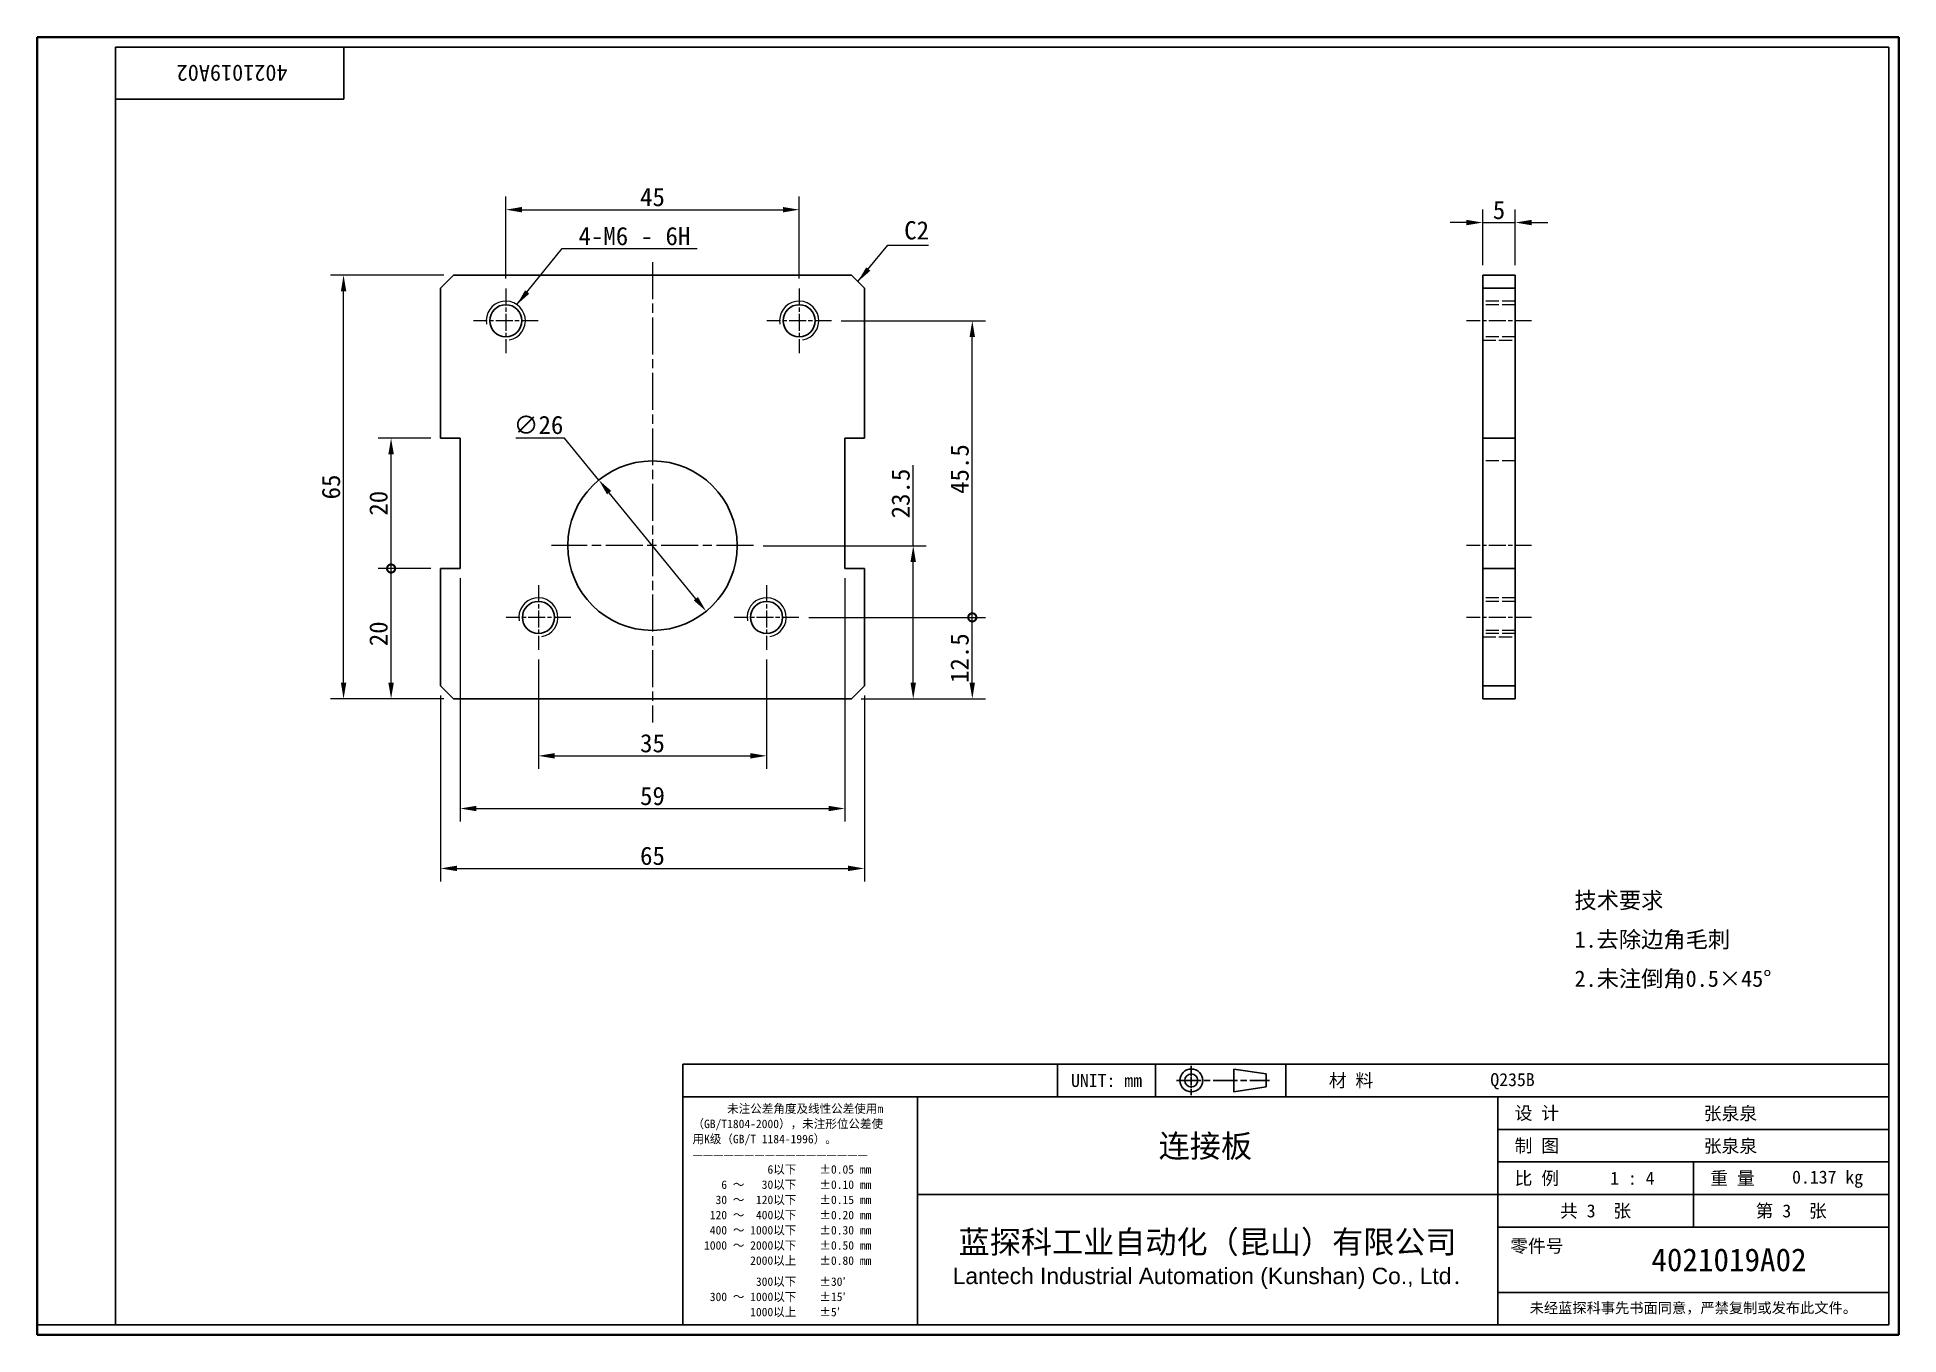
# Model space of a CAD drawing. Header units: millimetres. Extents: x 6 to 292, y 5 to 205.
import ezdxf
from ezdxf.enums import TextEntityAlignment as Align

# ---------------------------------------------------------------- set-up
doc = ezdxf.new("R2010")
doc.units = ezdxf.units.MM
doc.linetypes.add('CHAIN', pattern=[0.3543, 0.2362, -0.0295, 0.0591, -0.0295])
doc.linetypes.add('DASHED', pattern=[0.2067, 0.1654, -0.0413])
for name, color, linetype, lineweight in [('1', 7, 'Continuous', 18), ('可见 (ISO)', 7, 'Continuous', 25), ('可见窄的 (ISO)', 7, 'Continuous', 18), ('图框 (ISO)', 7, 'Continuous', 35), ('标题 (ISO)', 7, 'Continuous', 25)]:
    doc.layers.add(name, color=color, linetype=linetype, lineweight=lineweight)
for name, color, linetype, lineweight, true_color in [('中心标记 (ISO)', 1, 'CHAIN', 18, 0xff0000), ('中心线 (ISO)', 1, 'CHAIN', 18, 0xff0000), ('尺寸 (ISO)', 7, 'Continuous', 18, 0x008000), ('符号 (ISO)', 7, 'Continuous', 18, 0x008000), ('隐藏 (ISO)', 5, 'DASHED', 18, 0x0000ff)]:
    doc.layers.add(name, color=color, linetype=linetype, lineweight=lineweight, true_color=true_color)
doc.styles.add('文本样式164', font='SimSun.ttf')
doc.styles.add('文本样式165', font='SimSun.ttf')
doc.styles.add('文本样式74', font='SimSun.ttf')
doc.styles.add('最新国标', font='simfang.ttf')
doc.styles.add('注释文本 (ISO)', font='simfang.ttf')
doc.dimstyles.new('默认 (GB)', dxfattribs={"dimtxt": 2.8, "dimasz": 2.5, "dimexe": 2, "dimexo": 1.5, "dimgap": 0.5, "dimtad": 1, "dimtoh": 1, "dimdsep": 46, "dimtxsty": '最新国标', "dimcen": 0.09, "dimdle": 10, "dimclrd": 256, "dimclre": 256, "dimclrt": 256, "dimaunit": 1, "dimadec": 3, "dimazin": 2, "dimtfac": 0.535714, "dimtmove": 0, "dimatfit": 3, "dimfxl": 0, "dimtolj": 1, "dimtzin": 0, "dimlwd": -1, "dimlwe": -1, "dimarcsym": 0})
doc.dimstyles.new('默认 (GB)$7', dxfattribs={"dimtxt": 2.8, "dimasz": 2.5, "dimexe": 2, "dimexo": 1.5, "dimgap": 0.5, "dimtad": 1, "dimtoh": 1, "dimdsep": 46, "dimtxsty": '最新国标', "dimcen": 0.09, "dimdle": 10, "dimclrd": 256, "dimclre": 256, "dimclrt": 256, "dimaunit": 1, "dimadec": 3, "dimazin": 2, "dimtfac": 0.535714, "dimtmove": 0, "dimatfit": 3, "dimfxl": 0, "dimtolj": 1, "dimtzin": 0, "dimlwd": -1, "dimlwe": -1, "dimarcsym": 0})

# ---------------------------------------------------------------- blocks, each defined once
blk = doc.blocks.new('图框 最新国标')
at = {"layer": '图框 (ISO)'}
for p, q in [((6, 7), (6, 204.5)), ((6, 204.5), (291.5, 204.5)), ((291.5, 204.5), (291.5, 5.5)), ((6, 7), (6, 5.5)), ((6, 7), (6, 5.5)), ((291.5, 5.5), (6, 5.5))]:
    blk.add_line(p, q, dxfattribs=at)
at = {"layer": '图框 (ISO)', "color": 7, "linetype": 'Continuous', "lineweight": 25}
for p, q in [((18, 203), (290, 203)), ((18, 7), (18, 203)), ((18, 203), (290, 203)), ((53, 203), (53, 195)), ((290, 203), (290, 7)), ((290, 203), (290, 7)), ((53, 195), (18, 195)), ((290, 7), (6, 7)), ((290, 7), (18, 7))]:
    blk.add_line(p, q, dxfattribs=at)
at = {"layer": '图框 (ISO)', "style": '文本样式74'}
blk.add_attdef('零件代号_001', (44.39, 200.25), '', height=2.5, rotation=180, dxfattribs=at)
blk = doc.blocks.new('标题栏 最新国标')
at = {"layer": '标题 (ISO)'}
for p, q in [((381.98, -183.84), (196.98, -183.84)), ((196.98, -183.84), (196.98, -223.84)), ((254.48, -183.84), (254.48, -188.84)), ((269.48, -183.84), (269.48, -188.84)), ((281.48, -188.09), (281.48, -184.59)), ((281.48, -184.59), (286.48, -185.34)), ((286.48, -185.34), (286.48, -187.34)), ((289.48, -183.84), (289.48, -188.84)), ((381.98, -223.84), (381.98, -183.84)), ((383.48, -183.84), (383.48, -225.34)), ((286.48, -187.34), (281.48, -188.09)), ((196.98, -188.84), (381.98, -188.84)), ((232.98, -188.84), (232.98, -223.84)), ((321.98, -188.84), (321.98, -223.84)), ((321.98, -193.84), (381.98, -193.84)), ((321.98, -198.84), (381.98, -198.84)), ((351.98, -198.84), (351.98, -208.84)), ((321.98, -203.84), (232.98, -203.84)), ((321.98, -203.84), (381.98, -203.84)), ((321.98, -208.84), (381.98, -208.84)), ((321.98, -218.84), (381.98, -218.84)), ((196.98, -223.84), (381.98, -223.84)), ((383.48, -225.34), (196.98, -225.34))]:
    blk.add_line(p, q, dxfattribs=at)
at = {"layer": '标题 (ISO)', "linetype": 'CHAIN', "ltscale": 5.000333}
blk.add_line((274.98, -184.09), (274.98, -188.59), dxfattribs=at)
at = {"layer": '标题 (ISO)', "linetype": 'CHAIN', "ltscale": 15.834605}
blk.add_line((272.73, -186.34), (286.98, -186.34), dxfattribs=at)
at = {"layer": '标题 (ISO)'}
for radius in [1.75, 1]:
    blk.add_circle((274.98, -186.34), radius, dxfattribs=at)
at = {"layer": '1', "style": '文本样式164'}
for s, p in [('UNIT: mm', (261.98, -186.34)), ('材 料', (299.48, -186.34)), ('设 计', (327.98, -191.34)), ('制 图', (327.98, -196.34)), ('比 例', (327.98, -201.34)), ('重 量', (357.98, -201.34)), ('共 3  张', (336.98, -206.34)), ('第 3  张', (366.98, -206.34))]:
    blk.add_text(s, height=2, dxfattribs=at).set_placement(p, align=Align.MIDDLE_CENTER)
at = {"layer": '标题 (ISO)', "char_height": 2, "style": '注释文本 (ISO)'}
for s, insert, attachment_point, line_spacing_factor in [('{\\fSimSun|b0|i0|c134|p2;\\H0.65x;      未注公差角度及线性公差使用m\\P（GB/T1804-2000），未注形位公差使\\P用K级（GB/T 1184-1996）。\\P—————————————————\\P             6以下    ±0.05 mm\\P     6 ～   30以下    ±0.10 mm\\P    30 ～  120以下    ±0.15 mm\\P   120 ～  400以下    ±0.20 mm\\P   400 ～ 1000以下    ±0.30 mm\\P  1000 ～ 2000以下    ±0.50 mm\\P          2000以上    ±0.80 mm\\P\\H0.38462x;\\P\\H2.6x;           300以下    ±30′\\P   300 ～ 1000以下    ±15′\\P          1000以上    ±5′}', (198.48, -206.34), 4, 1.075116), ('{\\fMicrosoft YaHei|b0|i0|c134|p34;\\H1.75x;蓝探科工业自动化（昆山）有限公司\\P\\fArial|b0|i0|c0|p34;\\H0.71429x;Lantech Industrial Automation (Kunshan) Co., Ltd\\fFangSong|b0|i0|c134|p49;.\\H1.15195x; }', (277.48, -213.84), 5, 0.978695)]:
    blk.add_mtext(s, dxfattribs=dict(at, insert=insert, attachment_point=attachment_point, line_spacing_factor=line_spacing_factor))
at = {"layer": '标题 (ISO)', "attachment_point": 5, "style": '注释文本 (ISO)'}
for s, insert, char_height in [('\\fFangSong|b0|i0;零件号', (327.98, -211.84), 2), ('\\fSimSun|b0|i0;{\\H1.6000;未经蓝探科事先书面同意，严禁复制或发布此文件。}', (351.98, -221.34), 1.6)]:
    blk.add_mtext(s, dxfattribs=dict(at, insert=insert, char_height=char_height))
at = {"layer": '标题 (ISO)'}
for tag, p, height, style in [('材料_001', (320.84, -187.21), 2, '注释文本 (ISO)'), ('设计人_001', (353.58, -192.39), 2, '注释文本 (ISO)'), ('库存编号_001', (269.98, -198.14), 3.5, '文本样式165'), ('设计人_001', (353.58, -197.39), 2, '注释文本 (ISO)'), ('视图比例_001', (339.22, -202.33), 2, '注释文本 (ISO)'), ('质量\\P3;_001', (367.12, -202.16), 2, '注释文本 (ISO)'), ('零件代号_001', (345.54, -215.59), 3.5, '文本样式165')]:
    blk.add_attdef(tag, p, '', height=height, dxfattribs=dict(at, style=style))
blk = doc.blocks.new('*D5')
at = {"layer": 'Defpoints', "color": 0, "transparency": 16777216}
for p in [(82.86, 110.56), (117.86, 110.56), (117.86, 94.29)]:
    blk.add_point(p, dxfattribs=at)
at = {"layer": '尺寸 (ISO)', "color": 116, "true_color": 0x00803f, "transparency": 16777216}
for p, q in [((82.86, 109.06), (82.86, 92.29)), ((117.86, 109.06), (117.86, 92.29)), ((85.36, 94.29), (115.36, 94.29))]:
    blk.add_line(p, q, dxfattribs=at)
for points in [[(85.36, 94.71), (85.36, 93.87), (82.86, 94.29)], [(115.36, 94.71), (115.36, 93.87), (117.86, 94.29)]]:
    blk.add_solid(points, dxfattribs=at)
at = {"layer": '尺寸 (ISO)', "transparency": 16777216, "insert": (100.36, 96.21), "char_height": 2.8, "attachment_point": 5, "style": '最新国标'}
blk.add_mtext('\\A1;35', dxfattribs=at)
blk = doc.blocks.new('*D6')
at = {"layer": 'Defpoints', "color": 0, "transparency": 16777216}
for p in [(70.86, 123.02), (129.86, 123.02), (129.86, 86.21)]:
    blk.add_point(p, dxfattribs=at)
at = {"layer": '尺寸 (ISO)', "color": 116, "true_color": 0x00803f, "transparency": 16777216}
for p, q in [((70.86, 121.52), (70.86, 84.21)), ((129.86, 121.52), (129.86, 84.21)), ((73.36, 86.21), (127.36, 86.21))]:
    blk.add_line(p, q, dxfattribs=at)
for points in [[(73.36, 86.62), (73.36, 85.79), (70.86, 86.21)], [(127.36, 86.62), (127.36, 85.79), (129.86, 86.21)]]:
    blk.add_solid(points, dxfattribs=at)
at = {"layer": '尺寸 (ISO)', "transparency": 16777216, "insert": (100.36, 88.12), "char_height": 2.8, "attachment_point": 5, "style": '最新国标'}
blk.add_mtext('\\A1;59', dxfattribs=at)
blk = doc.blocks.new('*D7')
at = {"layer": 'Defpoints', "color": 0, "transparency": 16777216}
for p in [(67.86, 105.02), (132.86, 105.02), (132.86, 77.02)]:
    blk.add_point(p, dxfattribs=at)
at = {"layer": '尺寸 (ISO)', "color": 116, "true_color": 0x00803f, "transparency": 16777216}
for p, q in [((67.86, 103.52), (67.86, 75.02)), ((132.86, 103.52), (132.86, 75.02)), ((70.36, 77.02), (130.36, 77.02))]:
    blk.add_line(p, q, dxfattribs=at)
for points in [[(70.36, 77.44), (70.36, 76.61), (67.86, 77.02)], [(130.36, 77.44), (130.36, 76.61), (132.86, 77.02)]]:
    blk.add_solid(points, dxfattribs=at)
at = {"layer": '尺寸 (ISO)', "transparency": 16777216, "insert": (100.36, 78.94), "char_height": 2.8, "attachment_point": 5, "style": '最新国标'}
blk.add_mtext('\\A1;65', dxfattribs=at)
blk = doc.blocks.new('_DotSmall')
at = {"color": 0, "linetype": 'ByBlock', "const_width": 0.5}
blk.add_lwpolyline([(-0.0625, 0, 1), (0.0625, 0, 1)], format="xyb", close=True, dxfattribs=at)
blk = doc.blocks.new('*D8')
at = {"layer": 'Defpoints', "color": 0, "transparency": 16777216}
for p in [(60.27, 123.02), (67.86, 123.02), (69.86, 103.02)]:
    blk.add_point(p, dxfattribs=at)
at = {"layer": '尺寸 (ISO)', "color": 116, "true_color": 0x00803f, "transparency": 16777216}
for p, q in [((66.36, 123.02), (58.27, 123.02)), ((60.27, 105.52), (60.27, 123.02)), ((68.36, 103.02), (58.27, 103.02))]:
    blk.add_line(p, q, dxfattribs=at)
blk.add_solid([(59.85, 105.52), (60.69, 105.52), (60.27, 103.02)], dxfattribs=at)
at = {"layer": '尺寸 (ISO)', "color": 116, "true_color": 0x00803f, "transparency": 16777216, "xscale": 2.5, "yscale": 2.5, "zscale": 2.5, "rotation": 90}
blk.add_blockref('_DotSmall', (60.27, 123.02), dxfattribs=at)
at = {"layer": '尺寸 (ISO)', "transparency": 16777216, "insert": (58.35, 113.01), "char_height": 2.8, "attachment_point": 5, "rotation": 90, "style": '最新国标'}
blk.add_mtext('\\A1;20', dxfattribs=at)
blk = doc.blocks.new('*D10')
at = {"layer": 'Defpoints', "color": 0, "transparency": 16777216}
for p in [(60.27, 143.02), (67.86, 143.02), (67.86, 123.02)]:
    blk.add_point(p, dxfattribs=at)
at = {"layer": '尺寸 (ISO)', "color": 116, "true_color": 0x00803f, "transparency": 16777216}
for p, q in [((66.36, 143.02), (58.27, 143.02)), ((60.27, 123.02), (60.27, 140.52)), ((66.36, 123.02), (58.27, 123.02))]:
    blk.add_line(p, q, dxfattribs=at)
blk.add_solid([(59.85, 140.52), (60.69, 140.52), (60.27, 143.02)], dxfattribs=at)
at = {"layer": '尺寸 (ISO)', "color": 116, "true_color": 0x00803f, "transparency": 16777216, "xscale": 2.5, "yscale": 2.5, "zscale": 2.5, "rotation": 270}
blk.add_blockref('_DotSmall', (60.27, 123.02), dxfattribs=at)
at = {"layer": '尺寸 (ISO)', "transparency": 16777216, "insert": (58.35, 133.03), "char_height": 2.8, "attachment_point": 5, "rotation": 90, "style": '最新国标'}
blk.add_mtext('\\A1;20', dxfattribs=at)
blk = doc.blocks.new('*D11')
at = {"layer": 'Defpoints', "color": 0, "transparency": 16777216}
for p in [(122.82, 115.52), (149.41, 115.52), (130.86, 103.02)]:
    blk.add_point(p, dxfattribs=at)
at = {"layer": '尺寸 (ISO)', "color": 116, "true_color": 0x00803f, "transparency": 16777216}
for p, q in [((124.32, 115.52), (151.41, 115.52)), ((149.41, 105.52), (149.41, 115.52)), ((132.36, 103.02), (151.41, 103.02))]:
    blk.add_line(p, q, dxfattribs=at)
blk.add_solid([(148.99, 105.52), (149.82, 105.52), (149.41, 103.02)], dxfattribs=at)
at = {"layer": '尺寸 (ISO)', "color": 116, "true_color": 0x00803f, "transparency": 16777216, "xscale": 2.5, "yscale": 2.5, "zscale": 2.5, "rotation": 90}
blk.add_blockref('_DotSmall', (149.41, 115.52), dxfattribs=at)
at = {"layer": '尺寸 (ISO)', "transparency": 16777216, "insert": (147.48, 109.27), "char_height": 2.8, "attachment_point": 5, "rotation": 90, "style": '最新国标'}
blk.add_mtext('\\A1;12.5', dxfattribs=at)
blk = doc.blocks.new('*D12')
at = {"layer": 'Defpoints', "color": 0, "transparency": 16777216}
for p in [(127.82, 161.02), (149.41, 161.02), (122.82, 115.52)]:
    blk.add_point(p, dxfattribs=at)
at = {"layer": '尺寸 (ISO)', "color": 116, "true_color": 0x00803f, "transparency": 16777216}
for p, q in [((129.32, 161.02), (151.41, 161.02)), ((149.41, 115.52), (149.41, 158.52)), ((124.32, 115.52), (151.41, 115.52))]:
    blk.add_line(p, q, dxfattribs=at)
blk.add_solid([(148.99, 158.52), (149.82, 158.52), (149.41, 161.02)], dxfattribs=at)
at = {"layer": '尺寸 (ISO)', "color": 116, "true_color": 0x00803f, "transparency": 16777216, "xscale": 2.5, "yscale": 2.5, "zscale": 2.5, "rotation": 270}
blk.add_blockref('_DotSmall', (149.41, 115.52), dxfattribs=at)
at = {"layer": '尺寸 (ISO)', "transparency": 16777216, "insert": (147.48, 138.27), "char_height": 2.8, "attachment_point": 5, "rotation": 90, "style": '最新国标'}
blk.add_mtext('\\A1;45.5', dxfattribs=at)
blk = doc.blocks.new('*D13')
at = {"layer": 'Defpoints', "color": 0, "transparency": 16777216}
for p in [(115.86, 126.52), (140.35, 126.52), (130.86, 103.02)]:
    blk.add_point(p, dxfattribs=at)
at = {"layer": '尺寸 (ISO)', "color": 116, "true_color": 0x00803f, "transparency": 16777216}
for p, q in [((140.35, 126.52), (140.35, 138.88)), ((117.36, 126.52), (142.35, 126.52)), ((140.35, 105.52), (140.35, 124.02)), ((132.36, 103.02), (142.35, 103.02))]:
    blk.add_line(p, q, dxfattribs=at)
for points in [[(139.93, 124.02), (140.77, 124.02), (140.35, 126.52)], [(139.93, 105.52), (140.77, 105.52), (140.35, 103.02)]]:
    blk.add_solid(points, dxfattribs=at)
at = {"layer": '尺寸 (ISO)', "transparency": 16777216, "insert": (138.43, 134.52), "char_height": 2.8, "attachment_point": 5, "rotation": 90, "style": '最新国标'}
blk.add_mtext('\\A1;23.5', dxfattribs=at)
blk = doc.blocks.new('*D14')
at = {"layer": 'Defpoints', "color": 0, "transparency": 16777216}
for p in [(52.98, 168.02), (69.86, 168.02), (69.86, 103.02)]:
    blk.add_point(p, dxfattribs=at)
at = {"layer": '尺寸 (ISO)', "color": 116, "true_color": 0x00803f, "transparency": 16777216}
for p, q in [((68.36, 168.02), (50.98, 168.02)), ((52.98, 105.52), (52.98, 165.52)), ((68.36, 103.02), (50.98, 103.02))]:
    blk.add_line(p, q, dxfattribs=at)
for points in [[(52.57, 165.52), (53.4, 165.52), (52.98, 168.02)], [(52.57, 105.52), (53.4, 105.52), (52.98, 103.02)]]:
    blk.add_solid(points, dxfattribs=at)
at = {"layer": '尺寸 (ISO)', "transparency": 16777216, "insert": (51.07, 135.52), "char_height": 2.8, "attachment_point": 5, "rotation": 90, "style": '最新国标'}
blk.add_mtext('\\A1;65', dxfattribs=at)
blk = doc.blocks.new('*D15')
at = {"layer": 'Defpoints', "color": 0, "transparency": 16777216}
for p in [(92.13, 136.59), (108.59, 116.46)]:
    blk.add_point(p, dxfattribs=at)
at = {"layer": '尺寸 (ISO)', "color": 116, "true_color": 0x00803f, "transparency": 16777216}
for p, q in [((86.87, 143.02), (79.39, 143.02)), ((92.13, 136.59), (86.87, 143.02)), ((107.01, 118.39), (93.72, 134.65))]:
    blk.add_line(p, q, dxfattribs=at)
for points in [[(94.04, 134.92), (93.39, 134.39), (92.13, 136.59)], [(107.33, 118.66), (106.69, 118.13), (108.59, 116.46)]]:
    blk.add_solid(points, dxfattribs=at)
at = {"layer": '尺寸 (ISO)', "transparency": 16777216, "insert": (82.88, 145.02), "char_height": 2.8, "attachment_point": 5, "style": '最新国标'}
blk.add_mtext('\\A1;∅26', dxfattribs=at)
blk = doc.blocks.new('*D16')
at = {"layer": 'Defpoints', "color": 0, "transparency": 16777216}
for p in [(232.69, 176.08), (227.69, 168.02), (232.69, 168.02)]:
    blk.add_point(p, dxfattribs=at)
at = {"layer": '尺寸 (ISO)', "color": 116, "true_color": 0x00803f, "transparency": 16777216}
for p, q in [((227.69, 169.52), (227.69, 178.08)), ((232.69, 169.52), (232.69, 178.08)), ((225.19, 176.08), (222.69, 176.08)), ((227.69, 176.08), (232.69, 176.08)), ((235.19, 176.08), (237.69, 176.08))]:
    blk.add_line(p, q, dxfattribs=at)
for points in [[(225.19, 176.49), (225.19, 175.66), (227.69, 176.08)], [(235.19, 176.49), (235.19, 175.66), (232.69, 176.08)]]:
    blk.add_solid(points, dxfattribs=at)
at = {"layer": '尺寸 (ISO)', "transparency": 16777216, "insert": (230.19, 177.99), "char_height": 2.8, "attachment_point": 5, "style": '最新国标'}
blk.add_mtext('\\A1;5', dxfattribs=at)
blk = doc.blocks.new('*D17')
at = {"layer": 'Defpoints', "color": 0, "transparency": 16777216}
for p in [(122.86, 178.05), (77.86, 165.98), (122.86, 165.98)]:
    blk.add_point(p, dxfattribs=at)
at = {"layer": '尺寸 (ISO)', "color": 116, "true_color": 0x00803f, "transparency": 16777216}
for p, q in [((77.86, 167.48), (77.86, 180.05)), ((122.86, 167.48), (122.86, 180.05)), ((80.36, 178.05), (120.36, 178.05))]:
    blk.add_line(p, q, dxfattribs=at)
for points in [[(80.36, 178.47), (80.36, 177.63), (77.86, 178.05)], [(120.36, 178.47), (120.36, 177.63), (122.86, 178.05)]]:
    blk.add_solid(points, dxfattribs=at)
at = {"layer": '尺寸 (ISO)', "transparency": 16777216, "insert": (100.36, 179.97), "char_height": 2.8, "attachment_point": 5, "style": '最新国标'}
blk.add_mtext('\\A1;45', dxfattribs=at)

msp = doc.modelspace()

# ---------------------------------------------------------------- linework, layer by layer
at = {"layer": '中心标记 (ISO)', "ltscale": 23.990969}
for p, q in [((100.362, 170.013), (100.362, 99.42)), ((115.862, 126.523), (84.862, 126.523))]:
    msp.add_line(p, q, dxfattribs=at)
at = {"layer": '中心标记 (ISO)', "ltscale": 11.019744}
for p, q in [((77.862, 165.981), (77.862, 156.064)), ((122.862, 165.981), (122.862, 156.064)), ((82.821, 161.023), (72.904, 161.023)), ((127.821, 161.023), (117.904, 161.023)), ((82.862, 120.481), (82.862, 110.564)), ((117.862, 120.481), (117.862, 110.564)), ((87.821, 115.523), (77.904, 115.523)), ((122.821, 115.523), (112.904, 115.523))]:
    msp.add_line(p, q, dxfattribs=at)
at = {"layer": '中心线 (ISO)', "ltscale": 11.111974}
for p, q in [((235.186, 161.023), (225.186, 161.023)), ((235.186, 126.523), (225.186, 126.523)), ((235.186, 115.523), (225.186, 115.523))]:
    msp.add_line(p, q, dxfattribs=at)
at = {"layer": '可见 (ISO)'}
for p, q in [((67.862, 166.023), (69.862, 168.023)), ((67.862, 166.023), (67.862, 143.023)), ((130.862, 168.023), (69.862, 168.023)), ((130.862, 168.023), (132.862, 166.023)), ((132.862, 143.023), (132.862, 166.023)), ((232.686, 168.023), (227.686, 168.023)), ((227.686, 168.023), (227.686, 166.023)), ((227.686, 166.023), (232.686, 166.023)), ((227.686, 143.023), (227.686, 166.023)), ((232.686, 166.023), (232.686, 168.023)), ((232.686, 166.023), (232.686, 143.023)), ((67.862, 143.023), (70.862, 143.023)), ((70.862, 143.023), (70.862, 123.023)), ((129.862, 123.023), (129.862, 143.023)), ((129.862, 143.023), (132.862, 143.023)), ((227.686, 123.023), (227.686, 143.023)), ((227.686, 143.023), (232.686, 143.023)), ((232.686, 143.023), (232.686, 123.023)), ((67.862, 123.023), (67.862, 105.023)), ((70.862, 123.023), (67.862, 123.023)), ((132.862, 123.023), (129.862, 123.023)), ((132.862, 105.023), (132.862, 123.023)), ((227.686, 105.023), (227.686, 123.023)), ((232.686, 123.023), (227.686, 123.023)), ((232.686, 123.023), (232.686, 105.023)), ((69.862, 103.023), (67.862, 105.023)), ((69.862, 103.023), (130.862, 103.023)), ((132.862, 105.023), (130.862, 103.023)), ((232.686, 105.023), (227.686, 105.023)), ((227.686, 105.023), (227.686, 103.023)), ((227.686, 103.023), (232.686, 103.023)), ((232.686, 103.023), (232.686, 105.023))]:
    msp.add_line(p, q, dxfattribs=at)
for centre, radius in [((77.862, 161.023), 2.458), ((122.862, 161.023), 2.458), ((100.362, 126.523), 13), ((82.862, 115.523), 2.458), ((117.862, 115.523), 2.458)]:
    msp.add_circle(centre, radius, dxfattribs=at)
at = {"layer": '可见窄的 (ISO)'}
for centre in [(77.862, 161.023), (122.862, 161.023), (82.862, 115.523), (117.862, 115.523)]:
    msp.add_arc(centre, 3, 280, 190, dxfattribs=at)
at = {"layer": '隐藏 (ISO)', "ltscale": 12.094824}
for p, q in [((232.686, 164.023), (227.686, 164.023)), ((232.686, 163.481), (227.686, 163.481)), ((232.686, 158.564), (227.686, 158.564)), ((227.686, 158.023), (232.686, 158.023)), ((232.686, 139.523), (227.686, 139.523)), ((232.686, 118.523), (227.686, 118.523)), ((232.686, 117.981), (227.686, 117.981)), ((232.686, 113.523), (227.686, 113.523)), ((232.686, 113.064), (227.686, 113.064)), ((227.686, 112.523), (232.686, 112.523))]:
    msp.add_line(p, q, dxfattribs=at)

# ---------------------------------------------------------------- block references
msp.add_blockref('图框 最新国标', (0, 0)).add_auto_attribs({'零件代号_001': '4021019A02'})
ref = msp.add_blockref('标题栏 最新国标', (-91.983, 230.844))
ref.add_attrib('零件代号_001', '4021019A02', (253.554, 15.25), dxfattribs={"layer": '标题 (ISO)', "height": 3.5, "style": '文本样式165'})
ref.add_attrib('库存编号_001', '连接板', (178.001, 32.701), dxfattribs={"layer": '标题 (ISO)', "height": 3.5, "style": '文本样式165'})
ref.add_attrib('质量\\P3;_001', '0.137 kg', (275.137, 28.683), dxfattribs={"layer": '标题 (ISO)', "height": 2, "style": '注释文本 (ISO)'})
ref.add_attrib('视图比例_001', '1 : 4', (247.24, 28.517), dxfattribs={"layer": '标题 (ISO)', "height": 2, "style": '注释文本 (ISO)'})
ref.add_attrib('设计人_001', '张泉泉', (261.594, 38.454), dxfattribs={"layer": '标题 (ISO)', "height": 2, "style": '注释文本 (ISO)'})
ref.add_attrib('设计人_001', '张泉泉', (261.594, 33.454), dxfattribs={"layer": '标题 (ISO)', "height": 2, "style": '注释文本 (ISO)'})
ref.add_attrib('材料_001', 'Q235B', (228.86, 43.631), dxfattribs={"layer": '标题 (ISO)', "height": 2, "style": '注释文本 (ISO)'})

# ---------------------------------------------------------------- texts
at = {"layer": '符号 (ISO)'}
for s, insert, char_height, width, attachment_point, line_spacing_factor, style in [('4-M6 - 6H', (89.02, 172.565), 2.8, 19.05179, 7, 0.49, '最新国标'), ('\\fFangSong|b0|i0;{\\H2.5000;技术要求\\P}\\fFangSong|b0|i0;{\\H2.5000;1.去除边角毛刺\\P}\\fFangSong|b0|i0;{\\H2.5000;2.未注倒角0.5×45°}', (241.764, 65.972), 2.5, 35.55556, 4, 1.441304, '注释文本 (ISO)')]:
    msp.add_mtext(s, dxfattribs=dict(at, insert=insert, char_height=char_height, width=width, attachment_point=attachment_point, line_spacing_factor=line_spacing_factor, style=style))
at = {"layer": '符号 (ISO)', "insert": (138.965, 176.289), "char_height": 2.8, "attachment_point": 1, "style": '最新国标'}
msp.add_mtext('C2', dxfattribs=at)

# ---------------------------------------------------------------- dimensions: what is measured, and where the dimension line sits
at = {"layer": '尺寸 (ISO)', "color": 116, "true_color": 0x00803f}
for base, p1, p2, angle, override, picture, middle in [((122.862, 178.049), (77.862, 165.981), (122.862, 165.981), 180, {"dimgap": 0.5, "dimtoh": 0, "dimdec": 2, "dimtol": 0, "dimlim": 0, "dimtp": 0, "dimtm": 0, "dimtdec": 2, "dimtofl": 0, "dimatfit": 1}, '*D17', (100.362, 178.049)), ((232.686, 176.077), (227.686, 168.023), (232.686, 168.023), 180, {"dimgap": 0.5, "dimtoh": 0, "dimdec": 2, "dimtol": 0, "dimlim": 0, "dimtp": 0, "dimtm": 0, "dimtdec": 2, "dimtofl": 1, "dimatfit": 1}, '*D16', (230.186, 176.077)), ((52.985, 168.023), (69.862, 103.023), (69.862, 168.023), 270, {"dimgap": 0.5, "dimtoh": 0, "dimdec": 2, "dimtol": 0, "dimlim": 0, "dimtp": 0, "dimtm": 0, "dimtdec": 2, "dimtofl": 0, "dimatfit": 1}, '*D14', (52.985, 135.523)), ((149.405, 161.023), (122.821, 115.523), (127.821, 161.023), 90, {"dimgap": 0.5, "dimtoh": 0, "dimdec": 2, "dimblk1": 'DotSmall', "dimsah": 1, "dimdle": 0, "dimtol": 0, "dimlim": 0, "dimtp": 0, "dimtm": 0, "dimtdec": 2, "dimtofl": 0, "dimatfit": 1}, '*D12', (149.405, 138.273)), ((60.271, 143.023), (67.862, 123.023), (67.862, 143.023), 90, {"dimgap": 0.5, "dimtoh": 0, "dimdec": 2, "dimblk1": 'DotSmall', "dimsah": 1, "dimdle": 0, "dimtol": 0, "dimlim": 0, "dimtp": 0, "dimtm": 0, "dimtdec": 2, "dimtofl": 0, "dimatfit": 1}, '*D10', (60.271, 133.033)), ((140.35, 126.523), (130.862, 103.023), (115.862, 126.523), 270, {"dimgap": 0.5, "dimtoh": 0, "dimdec": 2, "dimtol": 0, "dimlim": 0, "dimtp": 0, "dimtm": 0, "dimtdec": 2, "dimtofl": 0, "dimatfit": 2}, '*D13', (140.35, 134.518)), ((60.271, 123.023), (69.862, 103.023), (67.862, 123.023), 90, {"dimgap": 0.5, "dimtoh": 0, "dimdec": 2, "dimblk2": 'DotSmall', "dimsah": 1, "dimdle": 0, "dimtol": 0, "dimlim": 0, "dimtp": 0, "dimtm": 0, "dimtdec": 2, "dimtofl": 0, "dimatfit": 1}, '*D8', (60.271, 113.013)), ((129.862, 86.205), (70.862, 123.023), (129.862, 123.023), 180, {"dimgap": 0.5, "dimtoh": 0, "dimdec": 2, "dimtol": 0, "dimlim": 0, "dimtp": 0, "dimtm": 0, "dimtdec": 2, "dimtofl": 0, "dimatfit": 1}, '*D6', (100.362, 86.205)), ((149.405, 115.523), (130.862, 103.023), (122.821, 115.523), 90, {"dimgap": 0.5, "dimtoh": 0, "dimdec": 2, "dimblk2": 'DotSmall', "dimsah": 1, "dimdle": 0, "dimtol": 0, "dimlim": 0, "dimtp": 0, "dimtm": 0, "dimtdec": 2, "dimtofl": 0, "dimatfit": 1}, '*D11', (149.405, 109.273)), ((117.862, 94.291), (82.862, 110.564), (117.862, 110.564), 180, {"dimgap": 0.5, "dimtoh": 0, "dimdec": 2, "dimtol": 0, "dimlim": 0, "dimtp": 0, "dimtm": 0, "dimtdec": 2, "dimtofl": 0, "dimatfit": 1}, '*D5', (100.362, 94.291)), ((132.862, 77.023), (67.862, 105.023), (132.862, 105.023), 180, {"dimgap": 0.5, "dimtoh": 0, "dimdec": 2, "dimtol": 0, "dimlim": 0, "dimtp": 0, "dimtm": 0, "dimtdec": 2, "dimtofl": 0, "dimatfit": 1}, '*D7', (100.362, 77.023))]:
    dim = msp.add_linear_dim(base=base, p1=p1, p2=p2, angle=angle, dimstyle='默认 (GB)', override=override, dxfattribs=at)
    dim.commit()
    dim.dimension.update_dxf_attribs({"geometry": picture, "text_midpoint": middle, "dimtype": 160})
dim = msp.add_diameter_dim_2p(p1=(108.592, 116.459), p2=(92.133, 136.587), dimstyle='默认 (GB)', override={"dimgap": 0.5, "dimtih": 1, "dimdec": 2, "dimlfac": 1, "dimtol": 0, "dimlim": 0, "dimtp": 0, "dimtm": 0, "dimtdec": 2, "dimatfit": 2}, dxfattribs=at)
dim.commit()
dim.dimension.update_dxf_attribs({"geometry": '*D15', "text_midpoint": (82.882, 143.024), "dimtype": 163})

# ---------------------------------------------------------------- leaders
at = {"layer": '符号 (ISO)', "annotation_type": 0, "has_hookline": 1, "hookline_direction": 0, "text_width": 18.208}
msp.add_leader([(79.572, 163.488), (86.52, 172.098), (89.02, 172.098)], dimstyle='默认 (GB)$7', override={"dimgap": 0, "dimtad": 1}, dxfattribs=at)
at = {"layer": '符号 (ISO)', "color": 116, "true_color": 0x00803f, "annotation_type": 0, "has_hookline": 1, "hookline_direction": 0, "text_width": 3.712}
msp.add_leader([(131.862, 167.023), (136.465, 172.589), (138.965, 172.589)], dimstyle='默认 (GB)$7', override={"dimgap": 0, "dimtad": 1}, dxfattribs=at)

doc.saveas('drawing.dxf')
